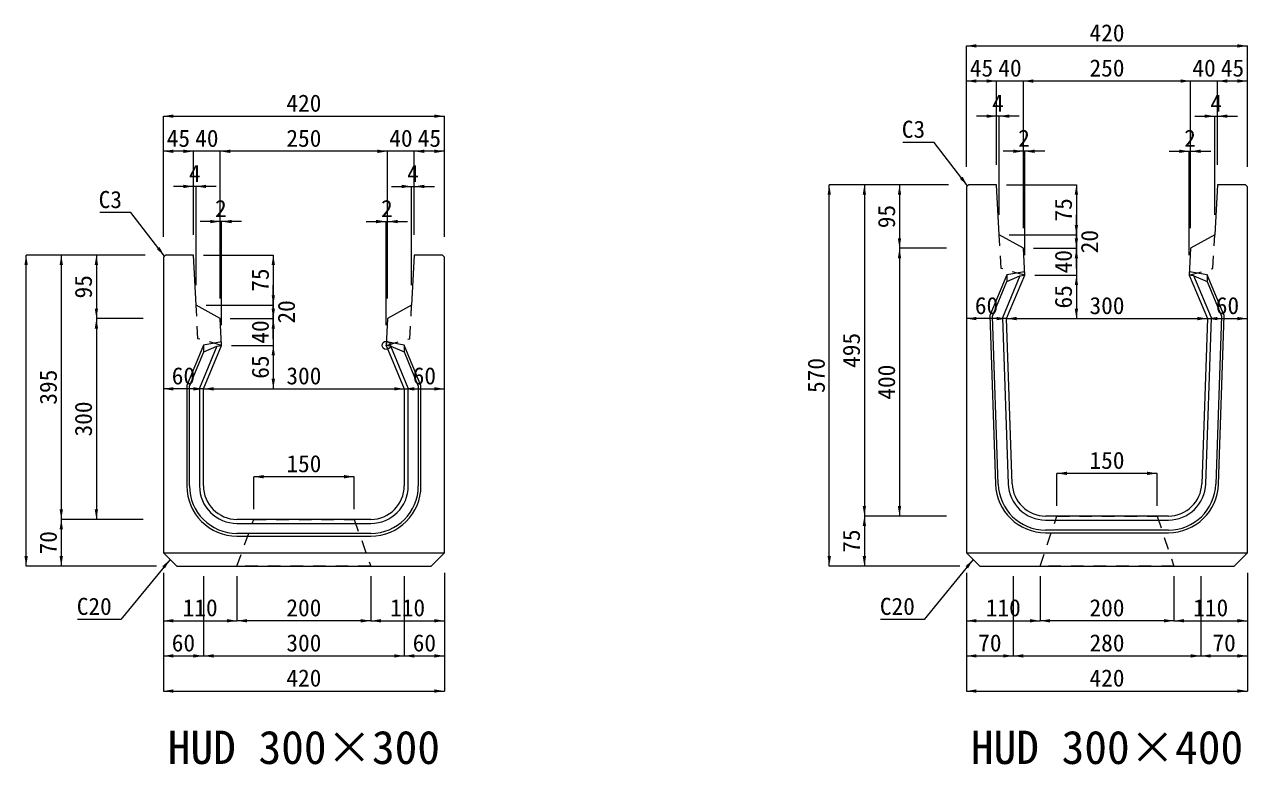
# Model space of a CAD drawing. Units: millimetres at full size. Extents: x 127218 to 153459, y 69919 to 78768.
# Drawn here: x 143402 to 145230, y 74377 to 75483 of the extents above; entities that cross this region are included whole.
import ezdxf
from ezdxf.enums import TextEntityAlignment as Align

# ---------------------------------------------------------------- set-up
doc = ezdxf.new("R2010")
doc.units = ezdxf.units.MM
doc.header["$LTSCALE"] = 25
doc.header["$PDMODE"] = 32
doc.header["$PDSIZE"] = 12.5
doc.linetypes.add('USER2', pattern=[1.35, 0.75, -0.6])
for name, color, linetype, lineweight in [('寸法線', 7, 'Continuous', 9), ('引出線', 4, 'Continuous', 9), ('本体', 2, 'Continuous', 13), ('目地', 102, 'Continuous', 5)]:
    doc.layers.add(name, color=color, linetype=linetype, lineweight=lineweight)
doc.layers.add('文字', color=7, linetype='Continuous')
doc.styles.add('ＭＳ ゴシック', font='')
doc.styles.get('ＭＳ ゴシック').set_extended_font_data('MS Gothic')

# ---------------------------------------------------------------- blocks, each defined once
blk = doc.blocks.new('filled_arrow')
at = {"color": 0, "linetype": 'Continuous', "lineweight": -2}
blk.add_solid([(7.5, 1.25), (0, 0), (7.5, -1.25)], dxfattribs=at)

msp = doc.modelspace()

# ---------------------------------------------------------------- linework, layer by layer
at = {"layer": '寸法線'}
for p, q in [((144809.93, 75450.96), (145229.93, 75450.96)), ((144809.93, 75270.46), (144809.93, 75450.96)), ((145229.93, 75270.46), (145229.93, 75450.96)), ((144854.93, 75398.46), (144809.93, 75398.46)), ((144809.93, 75270.46), (144809.93, 75398.46)), ((144924.93, 75398.46), (144824.93, 75398.46)), ((144854.93, 75273.46), (144854.93, 75398.46)), ((144854.93, 75273.46), (144854.93, 75398.46)), ((145144.93, 75398.46), (144894.93, 75398.46)), ((144894.93, 75178.46), (144894.93, 75398.46)), ((144894.93, 75178.46), (144894.93, 75398.46)), ((145214.93, 75398.46), (145114.93, 75398.46)), ((145144.93, 75178.46), (145144.93, 75398.46)), ((145144.93, 75178.46), (145144.93, 75398.46)), ((145229.93, 75398.46), (145184.93, 75398.46)), ((145184.93, 75273.46), (145184.93, 75398.46)), ((145184.93, 75273.46), (145184.93, 75398.46)), ((145229.93, 75270.46), (145229.93, 75398.46)), ((143609.93, 75345.96), (144029.93, 75345.96)), ((143609.93, 75165.46), (143609.93, 75345.96)), ((144029.93, 75165.46), (144029.93, 75345.96)), ((144888.93, 75345.96), (144824.93, 75345.96)), ((144854.93, 75273.46), (144854.93, 75345.96)), ((144858.93, 75198.46), (144858.93, 75345.96)), ((145150.93, 75345.96), (145214.93, 75345.96)), ((145180.93, 75198.46), (145180.93, 75345.96)), ((145184.93, 75273.46), (145184.93, 75345.96)), ((143654.93, 75293.46), (143609.93, 75293.46)), ((143609.93, 75165.46), (143609.93, 75293.46)), ((143724.93, 75293.46), (143624.93, 75293.46)), ((143654.93, 75168.46), (143654.93, 75293.46)), ((143654.93, 75168.46), (143654.93, 75293.46)), ((143944.93, 75293.46), (143694.93, 75293.46)), ((143694.93, 75073.46), (143694.93, 75293.46)), ((143694.93, 75073.46), (143694.93, 75293.46)), ((144014.93, 75293.46), (143914.93, 75293.46)), ((143944.93, 75073.46), (143944.93, 75293.46)), ((143944.93, 75073.46), (143944.93, 75293.46)), ((144029.93, 75293.46), (143984.93, 75293.46)), ((143984.93, 75168.46), (143984.93, 75293.46)), ((143984.93, 75168.46), (143984.93, 75293.46)), ((144029.93, 75165.46), (144029.93, 75293.46)), ((144926.93, 75293.46), (144864.93, 75293.46)), ((144894.93, 75178.46), (144894.93, 75293.46)), ((144896.93, 75138.46), (144896.93, 75293.46)), ((145112.93, 75293.46), (145174.93, 75293.46)), ((145142.93, 75138.46), (145142.93, 75293.46)), ((145144.93, 75178.46), (145144.93, 75293.46)), ((143688.93, 75240.96), (143624.93, 75240.96)), ((143654.93, 75168.46), (143654.93, 75240.96)), ((143658.93, 75093.46), (143658.93, 75240.96)), ((143950.93, 75240.96), (144014.93, 75240.96)), ((143980.93, 75093.46), (143980.93, 75240.96)), ((143984.93, 75168.46), (143984.93, 75240.96)), ((144604.93, 74673.46), (144604.93, 75243.46)), ((144782.93, 75243.46), (144604.93, 75243.46)), ((144657.43, 75243.46), (144657.43, 74748.46)), ((144782.93, 75243.46), (144657.43, 75243.46)), ((144709.93, 75243.46), (144709.93, 75148.46)), ((144782.93, 75243.46), (144709.93, 75243.46)), ((144869.93, 75243.46), (144974.22, 75243.46)), ((144974.22, 75243.46), (144974.22, 75168.46)), ((143726.93, 75188.46), (143664.93, 75188.46)), ((143694.93, 75073.46), (143694.93, 75188.46)), ((143696.93, 75033.46), (143696.93, 75188.46)), ((143912.93, 75188.46), (143974.93, 75188.46)), ((143942.93, 75033.46), (143942.93, 75188.46)), ((143944.93, 75073.46), (143944.93, 75188.46)), ((144974.22, 75118.46), (144974.22, 75198.46)), ((144873.93, 75168.46), (144974.22, 75168.46)), ((144873.93, 75168.46), (144974.22, 75168.46)), ((144974.22, 75178.46), (144974.22, 75078.46)), ((144709.93, 75148.46), (144709.93, 74748.46)), ((144779.93, 75148.46), (144709.93, 75148.46)), ((144779.93, 75148.46), (144709.93, 75148.46)), ((144909.93, 75148.46), (144974.22, 75148.46)), ((144909.93, 75148.46), (144974.22, 75148.46)), ((143404.93, 74673.46), (143404.93, 75138.46)), ((143582.93, 75138.46), (143404.93, 75138.46)), ((143457.43, 75138.46), (143457.43, 74743.46)), ((143582.93, 75138.46), (143457.43, 75138.46)), ((143509.93, 75138.46), (143509.93, 75043.46)), ((143582.93, 75138.46), (143509.93, 75138.46)), ((143669.93, 75138.46), (143774.22, 75138.46)), ((143774.22, 75138.46), (143774.22, 75063.46)), ((143774.22, 75013.46), (143774.22, 75093.46)), ((144911.93, 75108.46), (144974.22, 75108.46)), ((144911.93, 75108.46), (144974.22, 75108.46)), ((144974.22, 75108.46), (144974.22, 75043.46)), ((143673.93, 75063.46), (143774.22, 75063.46)), ((143673.93, 75063.46), (143774.22, 75063.46)), ((143774.22, 75073.46), (143774.22, 74973.46)), ((143509.93, 75043.46), (143509.93, 74743.46)), ((143579.93, 75043.46), (143509.93, 75043.46)), ((143579.93, 75043.46), (143509.93, 75043.46)), ((143709.93, 75043.46), (143774.22, 75043.46)), ((143709.93, 75043.46), (143774.22, 75043.46)), ((144869.93, 75043.46), (144809.93, 75043.46)), ((144869.93, 75043.46), (145169.93, 75043.46)), ((144884.93, 75043.46), (144974.22, 75043.46)), ((145169.93, 75043.46), (145229.93, 75043.46)), ((143711.93, 75003.46), (143774.22, 75003.46)), ((143711.93, 75003.46), (143774.22, 75003.46)), ((143774.22, 75003.46), (143774.22, 74938.46)), ((143669.93, 74938.46), (143609.93, 74938.46)), ((143669.93, 74938.46), (143969.93, 74938.46)), ((143684.93, 74938.46), (143774.22, 74938.46)), ((143969.93, 74938.46), (144029.93, 74938.46)), ((143894.93, 74807.19), (143744.93, 74807.19)), ((143744.93, 74758.46), (143744.93, 74807.19)), ((143894.93, 74758.46), (143894.93, 74807.19)), ((145094.93, 74812.19), (144944.93, 74812.19)), ((144944.93, 74763.46), (144944.93, 74812.19)), ((145094.93, 74763.46), (145094.93, 74812.19)), ((144657.43, 74748.46), (144657.43, 74673.46)), ((144779.93, 74748.46), (144657.43, 74748.46)), ((144779.93, 74748.46), (144657.43, 74748.46)), ((144779.93, 74748.46), (144709.93, 74748.46)), ((143457.43, 74743.46), (143457.43, 74673.46)), ((143579.93, 74743.46), (143457.43, 74743.46)), ((143579.93, 74743.46), (143457.43, 74743.46)), ((143579.93, 74743.46), (143509.93, 74743.46)), ((143599.93, 74673.46), (143404.93, 74673.46)), ((143599.93, 74673.46), (143457.43, 74673.46)), ((144799.93, 74673.46), (144604.93, 74673.46)), ((144799.93, 74673.46), (144657.43, 74673.46)), ((143609.93, 74663.46), (143609.93, 74539.38)), ((143609.93, 74663.46), (143609.93, 74486.88)), ((143609.93, 74663.46), (143609.93, 74591.88)), ((143669.93, 74658.46), (143669.93, 74539.38)), ((143719.93, 74658.46), (143719.93, 74591.88)), ((143919.93, 74658.46), (143919.93, 74591.88)), ((143969.93, 74658.46), (143969.93, 74539.38)), ((144029.93, 74663.46), (144029.93, 74539.38)), ((144029.93, 74663.46), (144029.93, 74486.88)), ((144029.93, 74663.46), (144029.93, 74591.88)), ((144809.93, 74663.46), (144809.93, 74539.38)), ((144809.93, 74663.46), (144809.93, 74486.88)), ((144809.93, 74663.46), (144809.93, 74591.88)), ((144879.93, 74658.46), (144879.93, 74539.38)), ((144919.93, 74658.46), (144919.93, 74591.88)), ((145119.93, 74658.46), (145119.93, 74591.88)), ((145159.93, 74658.46), (145159.93, 74539.38)), ((145229.93, 74663.46), (145229.93, 74539.38)), ((145229.93, 74663.46), (145229.93, 74486.88)), ((145229.93, 74663.46), (145229.93, 74591.88)), ((143669.93, 74643.46), (143669.93, 74539.38)), ((143719.93, 74643.46), (143719.93, 74591.88)), ((143919.93, 74643.46), (143919.93, 74591.88)), ((143969.93, 74643.46), (143969.93, 74539.38)), ((144879.93, 74643.46), (144879.93, 74539.38)), ((144919.93, 74643.46), (144919.93, 74591.88)), ((145119.93, 74643.46), (145119.93, 74591.88)), ((145159.93, 74643.46), (145159.93, 74539.38)), ((143609.93, 74591.88), (143719.93, 74591.88)), ((143919.93, 74591.88), (143719.93, 74591.88)), ((143919.93, 74591.88), (144029.93, 74591.88)), ((144809.93, 74591.88), (144919.93, 74591.88)), ((145119.93, 74591.88), (144919.93, 74591.88)), ((145119.93, 74591.88), (145229.93, 74591.88)), ((143609.93, 74539.38), (143669.93, 74539.38)), ((143669.93, 74539.38), (143969.93, 74539.38)), ((143969.93, 74539.38), (144029.93, 74539.38)), ((144809.93, 74539.38), (144879.93, 74539.38)), ((144879.93, 74539.38), (145159.93, 74539.38)), ((145159.93, 74539.38), (145229.93, 74539.38)), ((143609.93, 74486.88), (144029.93, 74486.88)), ((144809.93, 74486.88), (145229.93, 74486.88))]:
    msp.add_line(p, q, dxfattribs=at)
at = {"layer": '引出線'}
for points in [[(144811.43, 75241.96), (144761.55, 75306.83), (144714.89, 75306.83)], [(143611.43, 75136.96), (143561.55, 75201.83), (143514.89, 75201.83)], [(143619.93, 74683.46), (143546.63, 74593.86), (143481.74, 74593.86)], [(144819.93, 74683.46), (144746.63, 74593.86), (144681.74, 74593.86)]]:
    msp.add_lwpolyline(points, dxfattribs=at)
at = {"layer": '本体'}
for p, q in [((145111.6, 74748.46), (144928.27, 74748.46)), ((143919.93, 74743.46), (143719.93, 74743.46))]:
    msp.add_line(p, q, dxfattribs=at)
at = {"layer": '本体', "lineweight": 9}
for p, q in [((143609.93, 74693.46), (144029.93, 74693.46)), ((144809.93, 74693.46), (145229.93, 74693.46))]:
    msp.add_line(p, q, dxfattribs=at)
at = {"layer": '本体'}
for points in [[(144894.93, 75148.46), (144858.93, 75168.46), (144854.93, 75243.46), (144812.93, 75243.46), (144809.93, 75240.46), (144809.93, 74693.46), (144829.93, 74673.46), (145209.93, 74673.46), (145229.93, 74693.46), (145229.93, 75240.46), (145226.93, 75243.46), (145184.93, 75243.46), (145180.93, 75168.46), (145144.93, 75148.46), (145142.93, 75108.46), (145169.93, 75043.46), (145161.57, 74796.76)], [(144878.3, 74796.76), (144869.93, 75043.46), (144896.93, 75108.46), (144894.93, 75148.46)], [(143694.93, 75043.46), (143658.93, 75063.46), (143654.93, 75138.46), (143612.93, 75138.46), (143609.93, 75135.46), (143609.93, 74693.46), (143629.93, 74673.46), (144009.93, 74673.46), (144029.93, 74693.46), (144029.93, 75135.46), (144026.93, 75138.46), (143984.93, 75138.46), (143980.93, 75063.46), (143944.93, 75043.46), (143942.93, 75003.46), (143969.93, 74938.46), (143969.93, 74793.46)], [(143669.93, 74793.46), (143669.93, 74938.46), (143696.93, 75003.46), (143694.93, 75043.46)]]:
    msp.add_lwpolyline(points, dxfattribs=at)
at = {"layer": '本体', "linetype": 'USER2', "lineweight": 9}
for points in [[(144896.93, 75108.46), (144861.6, 75118.46), (144858.93, 75168.46)], [(145142.93, 75108.46), (145178.27, 75118.46), (145180.93, 75168.46)], [(143696.93, 75003.46), (143661.6, 75013.46), (143658.93, 75063.46)], [(143942.93, 75003.46), (143978.27, 75013.46), (143980.93, 75063.46)]]:
    msp.add_lwpolyline(points, dxfattribs=at)
for points in [[(144944.93, 74748.46), (145094.93, 74748.46), (145119.93, 74673.46), (144919.93, 74673.46)], [(143744.93, 74743.46), (143894.93, 74743.46), (143919.93, 74673.46), (143719.93, 74673.46)]]:
    msp.add_lwpolyline(points, close=True, dxfattribs=at)
at = {"layer": '本体'}
for centre, start, end in [((143719.93, 74793.46), 180, 270), ((143919.93, 74793.46), 270, 0), ((144928.27, 74798.46), 181.94149, 270), ((145111.6, 74798.46), 270, 358.05851)]:
    msp.add_arc(centre, 50, start, end, dxfattribs=at)
at = {"layer": '目地'}
for p, q in [((144870.05, 75108.92), (144870.18, 75098.8)), ((144889.94, 75107.26), (144896.93, 75108.46)), ((145149.93, 75107.26), (145142.93, 75108.46)), ((145169.81, 75108.92), (145169.68, 75098.8)), ((144857.31, 74796.05), (144848.79, 75047.3)), ((144878.3, 74796.76), (144869.93, 75043.46)), ((143670.05, 75003.92), (143670.18, 74993.8)), ((143689.94, 75002.26), (143696.93, 75003.46)), ((143949.93, 75002.26), (143942.93, 75003.46)), ((143969.81, 75003.92), (143969.68, 74993.8)), ((145111.6, 74748.46), (144928.27, 74748.46)), ((143919.93, 74743.46), (143719.93, 74743.46)), ((143719.93, 74737.46), (143919.93, 74737.46)), ((144928.27, 74742.46), (145111.6, 74742.46)), ((145111.6, 74727.46), (144928.27, 74727.46)), ((143919.93, 74722.46), (143719.93, 74722.46)), ((143719.93, 74718.46), (143919.93, 74718.46)), ((144928.27, 74723.46), (145111.6, 74723.46))]:
    msp.add_line(p, q, dxfattribs=at)
for points in [[(144869.93, 75043.46), (144896.93, 75108.46), (144896.68, 75113.49), (144870.05, 75108.92), (144844.76, 75048.04), (144853.31, 74795.92)], [(145186.56, 74795.92), (145195.1, 75048.04), (145169.81, 75108.92), (145143.18, 75113.49), (145142.93, 75108.46), (145169.93, 75043.46), (145161.57, 74796.76)], [(144848.79, 75047.3), (144870.23, 75098.92), (144889.94, 75107.26), (144863.89, 75044.56), (144872.3, 74796.56)], [(145167.57, 74796.56), (145175.97, 75044.56), (145149.93, 75107.26), (145169.68, 75098.8), (145191.08, 75047.3), (145182.56, 74796.05)], [(143669.93, 74793.46), (143669.93, 74938.46), (143696.93, 75003.46), (143696.68, 75008.49), (143670.05, 75003.92), (143644.93, 74943.44), (143644.93, 74793.46)], [(143648.93, 74793.46), (143648.93, 74942.65), (143670.23, 74993.92), (143689.94, 75002.26), (143663.93, 74939.65), (143663.93, 74793.46)], [(143994.93, 74793.46), (143994.93, 74943.44), (143969.81, 75003.92), (143943.18, 75008.49), (143942.93, 75003.46), (143969.93, 74938.46), (143969.93, 74793.46)], [(143949.93, 75002.26), (143969.68, 74993.8), (143990.93, 74942.65), (143990.93, 74793.46)], [(143975.93, 74793.46), (143975.93, 74939.65), (143949.93, 75002.26)]]:
    msp.add_lwpolyline(points, dxfattribs=at)
for centre, radius, start, end in [((143719.93, 74793.46), 75, 180, 270), ((143719.93, 74793.46), 71, 180, 270), ((143719.93, 74793.46), 56, 180, 270), ((143719.93, 74793.46), 50, 180, 270), ((143919.93, 74793.46), 71, 270, 0), ((143919.93, 74793.46), 56, 270, 0), ((143919.93, 74793.46), 75, 270, 0), ((143919.93, 74793.46), 50, 270, 0), ((144928.27, 74798.46), 75, 181.94149, 270), ((144928.27, 74798.46), 71, 181.94149, 270), ((144928.27, 74798.46), 56, 181.94149, 270), ((144928.27, 74798.46), 50, 181.94149, 270), ((145111.6, 74798.46), 50, 270, 358.05851), ((145111.6, 74798.46), 56, 270, 358.05851), ((145111.6, 74798.46), 71, 270, 358.05851), ((145111.6, 74798.46), 75, 270, 358.05851)]:
    msp.add_arc(centre, radius, start, end, dxfattribs=at)
msp.add_point((143942.93, 75003.46), dxfattribs=at)

# ---------------------------------------------------------------- block references
at = {"layer": '寸法線', "xscale": 2, "yscale": 2}
for p in [(144809.93, 75450.96), (144809.93, 75398.46), (144894.93, 75398.46), (144894.93, 75398.46), (145184.93, 75398.46), (145184.93, 75398.46), (143609.93, 75345.96), (144858.93, 75345.96), (145184.93, 75345.96), (143609.93, 75293.46), (143694.93, 75293.46), (143694.93, 75293.46), (143984.93, 75293.46), (143984.93, 75293.46), (144896.93, 75293.46), (145144.93, 75293.46), (143658.93, 75240.96), (143984.93, 75240.96), (143696.93, 75188.46), (143944.93, 75188.46), (144809.93, 75043.46), (144869.93, 75043.46), (145169.93, 75043.46), (143609.93, 74938.46), (143669.93, 74938.46), (143969.93, 74938.46), (143744.93, 74807.19), (144944.93, 74812.19), (143609.93, 74591.88), (143719.93, 74591.88), (143919.93, 74591.88), (144809.93, 74591.88), (144919.93, 74591.88), (145119.93, 74591.88), (143609.93, 74539.38), (143669.93, 74539.38), (143969.93, 74539.38), (144809.93, 74539.38), (144879.93, 74539.38), (145159.93, 74539.38), (143609.93, 74486.88), (144809.93, 74486.88)]:
    msp.add_blockref('filled_arrow', p, dxfattribs=at)
for p, rotation in [((145229.93, 75450.96), 180), ((144854.93, 75398.46), 180), ((144854.93, 75398.46), 180), ((145144.93, 75398.46), 180), ((145144.93, 75398.46), 180), ((145229.93, 75398.46), 180), ((144029.93, 75345.96), 180), ((144854.93, 75345.96), 180), ((145180.93, 75345.96), 180), ((143654.93, 75293.46), 180), ((143654.93, 75293.46), 180), ((143944.93, 75293.46), 180), ((143944.93, 75293.46), 180), ((144029.93, 75293.46), 180), ((144894.93, 75293.46), 180), ((145142.93, 75293.46), 180), ((143654.93, 75240.96), 180), ((143980.93, 75240.96), 180), ((144604.93, 75243.46), 270), ((144657.43, 75243.46), 270), ((144709.93, 75243.46), 270), ((144974.22, 75243.46), 270), ((143694.93, 75188.46), 180), ((143942.93, 75188.46), 180), ((144974.22, 75168.46), 90), ((144974.22, 75168.46), 90), ((144709.93, 75148.46), 90), ((144709.93, 75148.46), 270), ((144974.22, 75148.46), 90), ((144974.22, 75148.46), 270), ((143404.93, 75138.46), 270), ((143457.43, 75138.46), 270), ((143509.93, 75138.46), 270), ((143774.22, 75138.46), 270), ((144974.22, 75108.46), 270), ((144974.22, 75108.46), 270), ((143774.22, 75063.46), 90), ((143774.22, 75063.46), 90), ((143509.93, 75043.46), 90), ((143774.22, 75043.46), 90), ((144974.22, 75043.46), 90), ((143509.93, 75043.46), 270), ((143774.22, 75043.46), 270), ((144869.93, 75043.46), 180), ((145169.93, 75043.46), 180), ((145229.93, 75043.46), 180), ((143774.22, 75003.46), 270), ((143774.22, 75003.46), 270), ((143774.22, 74938.46), 90), ((143669.93, 74938.46), 180), ((143969.93, 74938.46), 180), ((144029.93, 74938.46), 180), ((143894.93, 74807.19), 180), ((145094.93, 74812.19), 180), ((144657.43, 74748.46), 90), ((144709.93, 74748.46), 90), ((143457.43, 74743.46), 90), ((143509.93, 74743.46), 90), ((144657.43, 74748.46), 270), ((143457.43, 74743.46), 270), ((143404.93, 74673.46), 90), ((143457.43, 74673.46), 90), ((144604.93, 74673.46), 90), ((144657.43, 74673.46), 90), ((143719.93, 74591.88), 180), ((143919.93, 74591.88), 180), ((144029.93, 74591.88), 180), ((144919.93, 74591.88), 180), ((145119.93, 74591.88), 180), ((145229.93, 74591.88), 180), ((143669.93, 74539.38), 180), ((143969.93, 74539.38), 180), ((144029.93, 74539.38), 180), ((144879.93, 74539.38), 180), ((145159.93, 74539.38), 180), ((145229.93, 74539.38), 180), ((144029.93, 74486.88), 180), ((145229.93, 74486.88), 180)]:
    msp.add_blockref('filled_arrow', p, dxfattribs=dict(at, rotation=rotation))
at = {"layer": '引出線', "xscale": 2, "yscale": 2}
for p, rotation in [((144811.43, 75241.96), 127.6), ((143611.43, 75136.96), 127.6), ((143619.93, 74683.46), 230.7), ((144819.93, 74683.46), 230.7)]:
    msp.add_blockref('filled_arrow', p, dxfattribs=dict(at, rotation=rotation))

# ---------------------------------------------------------------- texts
at = {"layer": '寸法線', "style": 'ＭＳ ゴシック'}
for s, p in [('420', (145019.93, 75470.46)), ('45', (144832.43, 75417.96)), ('40', (144874.93, 75417.96)), ('250', (145019.93, 75417.96)), ('40', (145164.93, 75417.96)), ('45', (145207.43, 75417.96)), ('420', (143819.93, 75365.46)), ('4', (144856.93, 75365.46)), ('4', (145182.93, 75365.46)), ('45', (143632.43, 75312.96)), ('40', (143674.93, 75312.96)), ('250', (143819.93, 75312.96)), ('40', (143964.93, 75312.96)), ('45', (144007.43, 75312.96)), ('2', (144895.93, 75312.96)), ('2', (145143.93, 75312.96)), ('4', (143656.93, 75260.46)), ('4', (143982.93, 75260.46)), ('2', (143695.93, 75207.96)), ('2', (143943.93, 75207.96)), ('60', (144839.93, 75062.96)), ('300', (145019.93, 75062.96)), ('60', (145199.93, 75062.96)), ('60', (143639.93, 74957.96)), ('300', (143819.93, 74957.96)), ('60', (143999.93, 74957.96)), ('150', (143819.93, 74826.69)), ('150', (145019.93, 74831.69)), ('110', (143664.93, 74611.38)), ('200', (143819.93, 74611.38)), ('110', (143974.93, 74611.38)), ('110', (144864.93, 74611.38)), ('200', (145019.93, 74611.38)), ('110', (145174.93, 74611.38)), ('60', (143639.93, 74558.88)), ('300', (143819.93, 74558.88)), ('60', (143999.93, 74558.88)), ('70', (144844.93, 74558.88)), ('280', (145019.93, 74558.88)), ('70', (145194.93, 74558.88)), ('420', (143819.93, 74506.38)), ('420', (145019.93, 74506.38))]:
    msp.add_text(s, height=25.63, dxfattribs=at).set_placement(p, align=Align.MIDDLE_CENTER)
for s, p in [('75', (144954.72, 75205.96)), ('95', (144690.43, 75195.96)), ('20', (144993.72, 75158.46)), ('40', (144954.72, 75128.46)), ('75', (143754.72, 75100.96)), ('95', (143490.43, 75090.96)), ('65', (144954.72, 75075.96)), ('20', (143793.72, 75053.46)), ('40', (143754.72, 75023.46)), ('495', (144637.93, 74995.96)), ('65', (143754.72, 74970.96)), ('570', (144585.43, 74958.46)), ('395', (143437.93, 74940.96)), ('400', (144690.43, 74948.46)), ('300', (143490.43, 74893.46)), ('70', (143437.93, 74708.46)), ('75', (144637.93, 74710.96))]:
    msp.add_text(s, height=25.63, rotation=90, dxfattribs=at).set_placement(p, align=Align.MIDDLE_CENTER)
at = {"layer": '引出線', "style": 'ＭＳ ゴシック'}
for s, p in [('C3', (144730.72, 75339.23)), ('C3', (143530.72, 75234.23)), ('C20', (143506.69, 74626.26)), ('C20', (144706.69, 74626.26))]:
    msp.add_text(s, height=25.63, dxfattribs=at).set_placement(p, align=Align.TOP_CENTER)
at = {"layer": '文字', "style": 'ＭＳ ゴシック'}
for s, p in [('HUD 300×300', (143819.93, 74402.79)), ('HUD 300×400', (145019.93, 74402.79))]:
    msp.add_text(s, height=49.84, dxfattribs=at).set_placement(p, align=Align.MIDDLE_CENTER)

doc.saveas('drawing.dxf')
